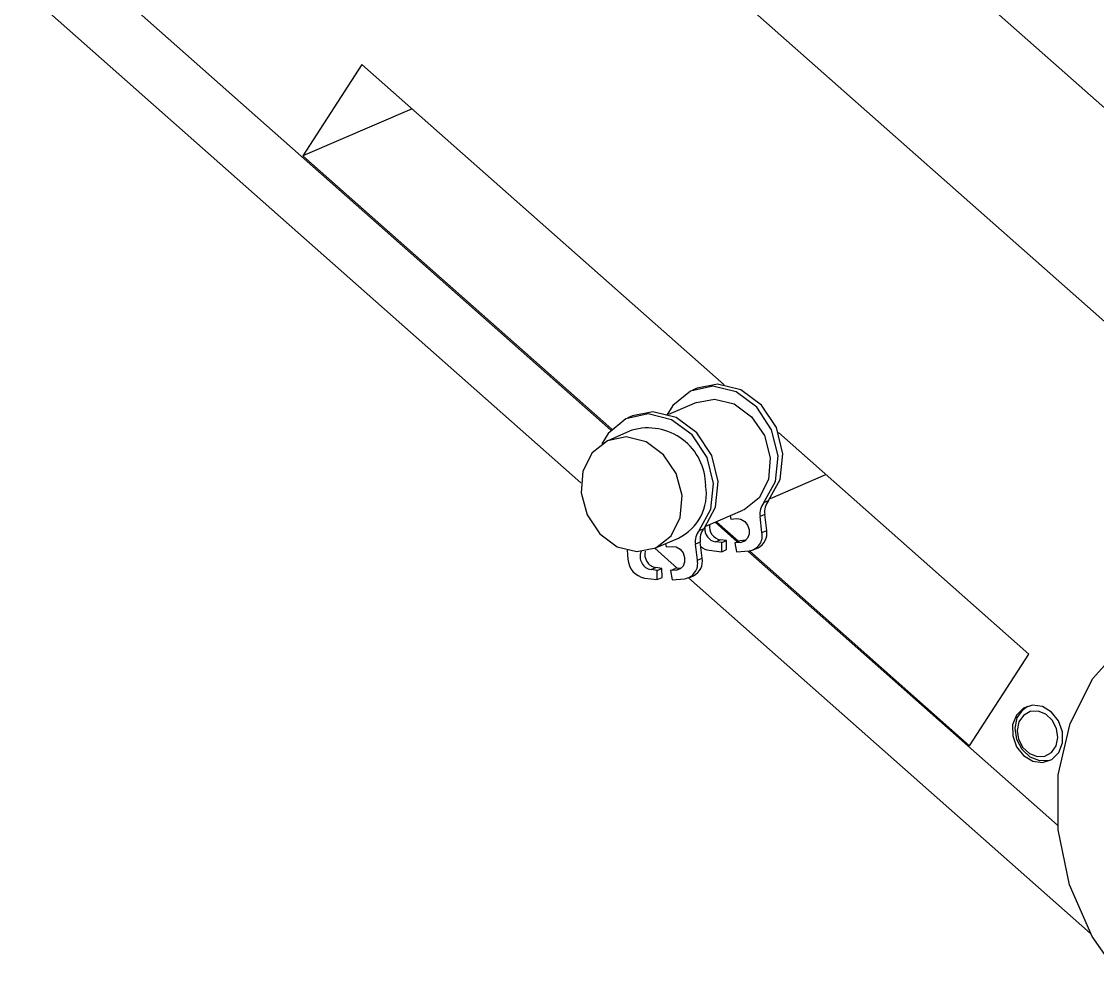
# Paper-space layout 'Sheet2' of a CAD drawing. Header units: inches. Extents: x 0 to 46.6, y 0 to 32.9.
# Drawn here: x 8.48 to 12.49, y 12.287 to 15.867 of the extents above; entities that cross this region are included whole.
import ezdxf

# ---------------------------------------------------------------- set-up
doc = ezdxf.new("R2010")
doc.units = ezdxf.units.IN
doc.header["$MEASUREMENT"] = 0

psp = doc.layouts.new('Sheet2')

# ---------------------------------------------------------------- linework, layer by layer
at = {"color": 7, "linetype": 'Continuous', "lineweight": 25}
for p, q in [((10.7474, 17.1097), (13.2987, 14.8537)), ((13.1863, 14.1567), (10.0035, 16.9712)), ((8.4802, 15.992), (10.5653, 14.1482)), ((9.7491, 15.7076), (9.5289, 15.3662)), ((11.0991, 14.5138), (9.7491, 15.7076)), ((9.9367, 15.5416), (9.5289, 15.3662)), ((9.5289, 15.3662), (10.6801, 14.3482)), ((10.9983, 14.5012), (10.9807, 14.4937)), ((10.996, 14.4479), (10.8911, 14.4027)), ((10.7576, 14.3977), (10.74, 14.3901)), ((10.7554, 14.3443), (10.6675, 14.3065)), ((12.2339, 13.5103), (11.3008, 14.3355)), ((11.271, 14.0899), (11.4778, 14.1789)), ((11.2469, 14.0745), (11.2645, 14.0821)), ((11.0303, 13.9863), (11.1689, 14.046)), ((11.07, 14.0034), (11.1524, 13.9305)), ((11.1215, 14.0256), (11.1236, 14.0134)), ((11.1236, 14.0134), (11.1458, 14.0152)), ((11.2502, 14.0304), (11.2326, 14.0228)), ((11.2398, 13.9633), (11.2326, 14.0228)), ((11.2574, 13.9708), (11.2502, 14.0304)), ((11.0063, 13.971), (11.0238, 13.9786)), ((11.2398, 13.9633), (11.2574, 13.9708)), ((10.8404, 13.9047), (10.9283, 13.9424)), ((10.8808, 13.922), (10.8829, 13.9099)), ((11.0095, 13.9269), (10.9919, 13.9193)), ((10.9991, 13.8597), (10.9919, 13.9193)), ((11.0167, 13.8673), (11.0095, 13.9269)), ((11.067, 13.9284), (11.0845, 13.9359)), ((11.0897, 13.9257), (11.067, 13.9284)), ((11.1072, 13.9333), (11.0845, 13.9359)), ((11.0897, 13.9257), (11.1072, 13.9333)), ((11.0904, 13.8917), (11.0897, 13.9257)), ((11.108, 13.8993), (11.1072, 13.9333)), ((11.1392, 13.9248), (11.1568, 13.9324)), ((11.1615, 13.9266), (11.1392, 13.9248)), ((11.1392, 13.9248), (11.1452, 13.8907)), ((11.179, 13.9342), (11.1568, 13.9324)), ((11.1615, 13.9266), (11.179, 13.9342)), ((11.1798, 13.9342), (11.179, 13.9342)), ((10.7378, 13.8969), (10.7404, 13.8645)), ((10.8406, 13.9047), (10.9256, 13.8296)), ((10.8829, 13.9099), (10.9052, 13.9117)), ((11.0429, 13.8973), (11.0904, 13.8917)), ((11.0904, 13.8917), (11.108, 13.8993)), ((11.1452, 13.8907), (11.1918, 13.8945)), ((11.193, 13.8946), (12.0136, 13.1689)), ((11.2075, 13.8984), (11.2251, 13.9059)), ((10.9991, 13.8597), (11.0167, 13.8673)), ((10.8263, 13.8248), (10.8439, 13.8324)), ((10.849, 13.8222), (10.8263, 13.8248)), ((10.8666, 13.8297), (10.8439, 13.8324)), ((10.849, 13.8222), (10.8666, 13.8297)), ((10.8498, 13.7882), (10.849, 13.8222)), ((10.8498, 13.7882), (10.8673, 13.7957)), ((10.8673, 13.7957), (10.8666, 13.8297)), ((10.8985, 13.8212), (10.9161, 13.8288)), ((10.9208, 13.8231), (10.8985, 13.8212)), ((10.8985, 13.8212), (10.9045, 13.7872)), ((10.9384, 13.8306), (10.9161, 13.8288)), ((10.9208, 13.8231), (10.9384, 13.8306)), ((10.9392, 13.8307), (10.9384, 13.8306)), ((10.9668, 13.7948), (10.9844, 13.8024)), ((10.8022, 13.7937), (10.8498, 13.7882)), ((10.9045, 13.7872), (10.9512, 13.791)), ((10.9655, 13.7943), (12.4639, 12.4693)), ((12.0136, 13.1689), (12.2339, 13.5103))]:
    psp.add_line(p, q, dxfattribs=at)
at = {"color": 8, "linetype": 'Continuous', "lineweight": 25}
for p, q in [((8.5505, 16.2253), (10.677, 14.3448)), ((11.0653, 14.0014), (11.1478, 13.9285)), ((11.1867, 13.8941), (12.3415, 12.8729))]:
    psp.add_line(p, q, dxfattribs=at)
at = {"color": 7, "linetype": 'Continuous', "lineweight": 25, "flags": 128}
for points in [[(11.2469, 14.0745), (11.2901, 14.1533), (11.3002, 14.249), (11.2758, 14.3464), (11.2207, 14.4302), (11.1435, 14.4872), (11.0565, 14.5083), (10.9734, 14.4903), (10.9073, 14.436), (10.8852, 14.4002)], [(11.2645, 14.0821), (11.3076, 14.1609), (11.3178, 14.2565), (11.2934, 14.3539), (11.2382, 14.4377), (11.1611, 14.4947), (11.0741, 14.5159), (10.9983, 14.5012)], [(10.996, 14.4479), (11.0625, 14.4605), (11.1361, 14.4423), (11.2014, 14.3944), (11.2487, 14.3241), (11.2706, 14.242), (11.2639, 14.1606), (11.2296, 14.0924), (11.1729, 14.0478), (11.1689, 14.046)], [(11.0063, 13.971), (11.0494, 14.0498), (11.0596, 14.1454), (11.0351, 14.2428), (10.98, 14.3266), (10.9028, 14.3836), (10.8158, 14.4048), (10.7327, 14.3868), (10.6666, 14.3324), (10.6429, 14.2932)], [(11.0238, 13.9786), (11.067, 14.0573), (11.0771, 14.153), (11.0527, 14.2504), (10.9976, 14.3342), (10.9204, 14.3912), (10.8334, 14.4123), (10.7576, 14.3977)], [(10.9421, 14.1006), (10.9202, 14.1827), (10.8729, 14.2531), (10.8076, 14.301), (10.7341, 14.3191), (10.6636, 14.3048), (10.6068, 14.2601), (10.5725, 14.1919), (10.5658, 14.1105), (10.5878, 14.0285), (10.635, 13.9581), (10.7004, 13.9102), (10.7739, 13.8921), (10.8444, 13.9064), (10.9011, 13.9511), (10.9354, 14.0193), (10.9421, 14.1006)], [(11.1458, 14.0152), (11.1612, 14.0131), (11.1754, 14.0045), (11.1863, 13.9908), (11.1922, 13.9741), (11.1923, 13.9569), (11.1864, 13.9418), (11.1756, 13.9312), (11.1615, 13.9266)], [(10.9052, 13.9117), (10.9205, 13.9095), (10.9347, 13.9009), (10.9456, 13.8872), (10.9516, 13.8705), (10.9516, 13.8533), (10.9458, 13.8383), (10.935, 13.8276), (10.9208, 13.8231)], [(12.5909, 12.2867), (12.4704, 12.4575), (12.3862, 12.6509), (12.3431, 12.8556), (12.3438, 13.0598), (12.3881, 13.2515), (12.4734, 13.4197), (12.5949, 13.5545)], [(12.188, 13.2828), (12.1741, 13.2466), (12.1743, 13.2052), (12.1886, 13.1651), (12.2148, 13.1322), (12.249, 13.1116), (12.2859, 13.1065), (12.3199, 13.1176), (12.3459, 13.1432), (12.3598, 13.1795), (12.3596, 13.2208), (12.3453, 13.261), (12.3191, 13.2938), (12.2849, 13.3144), (12.248, 13.3195), (12.214, 13.3084), (12.188, 13.2828)], [(12.3156, 13.1151), (12.312, 13.114), (12.2756, 13.1122), (12.2396, 13.1265), (12.2094, 13.1546), (12.1897, 13.1924), (12.1833, 13.234), (12.1914, 13.2732), (12.2127, 13.3039), (12.2293, 13.3156)], [(12.2942, 13.13), (12.3191, 13.1441), (12.3361, 13.1687), (12.3426, 13.2), (12.3375, 13.2333), (12.3217, 13.2635), (12.2976, 13.286), (12.2688, 13.2975), (12.2397, 13.296), (12.2147, 13.2819), (12.1977, 13.2574), (12.1913, 13.2261), (12.1963, 13.1928), (12.2121, 13.1625), (12.2363, 13.14), (12.2651, 13.1286), (12.2942, 13.13)]]:
    psp.add_lwpolyline(points, dxfattribs=at)
at = {"color": 7, "linetype": 'Continuous', "lineweight": 25}
for centre, radius, start, end in [((10.8155, 14.1384), 0.2145, 359.9949, 106.2813), ((10.8493, 14.1078), 0.1832, 295.5281, 9.6227), ((11.3155, 14.0401), 0.0661, 140.572, 188.4592), ((11.298, 14.0326), 0.0661, 140.5721, 188.4592), ((11.0573, 13.929), 0.0661, 140.5721, 188.4592), ((11.0749, 13.9366), 0.0661, 140.5721, 188.4592), ((11.0766, 13.9774), 0.05, 174.8101, 258.9213), ((11.0941, 13.985), 0.05, 171.378, 258.9525), ((11.1836, 13.9514), 0.0575, 278.285, 11.8967), ((11.1991, 13.9594), 0.0594, 295.9289, 11.1128), ((10.8351, 13.8734), 0.0494, 157.4559, 259.7324), ((10.8533, 13.8814), 0.05, 165.1447, 259.0553), ((11.0511, 13.9602), 0.0635, 231.384, 262.5504), ((10.8161, 13.8682), 0.0758, 182.8274, 259.4546), ((10.9429, 13.8479), 0.0575, 278.285, 11.8968), ((10.9584, 13.8558), 0.0594, 295.9232, 11.1159)]:
    psp.add_arc(centre, radius, start, end, dxfattribs=at)

doc.saveas('drawing.dxf')
